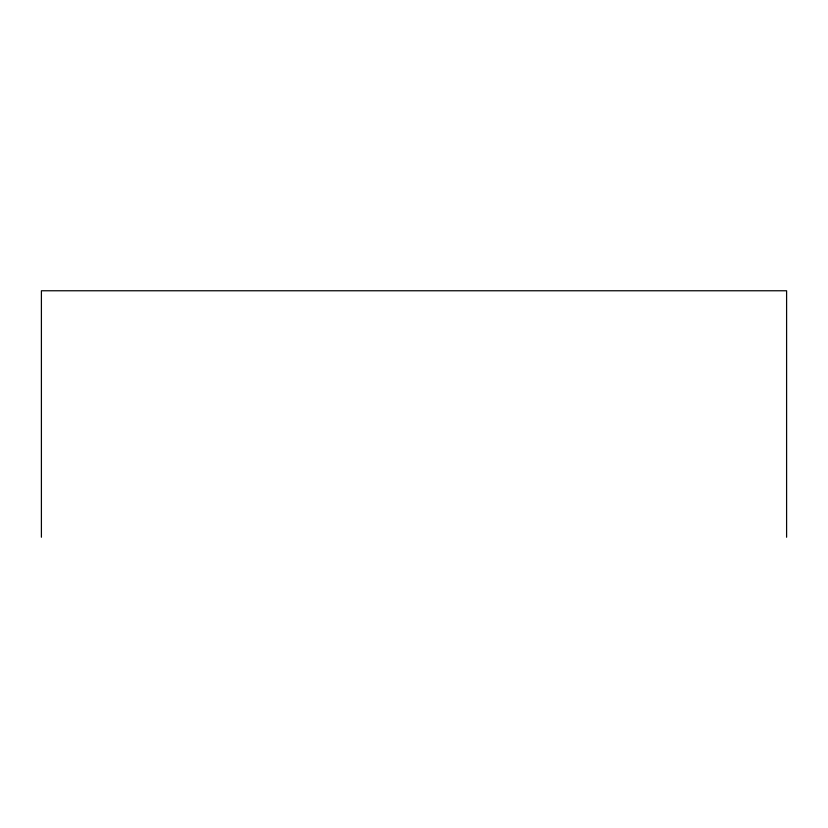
<?xml version="1.0" encoding="UTF-8"?>
<svg xmlns="http://www.w3.org/2000/svg" width="828" height="828" viewBox="0 0 828 828"><rect width="100%" height="100%" fill="white"/><g stroke="black" fill="none" stroke-linecap="round" stroke-linejoin="round"><path stroke-width="1.24" d="M786.6 537.237L786.6 290.763L41.4 290.763L41.4 537.237"/></g></svg>
